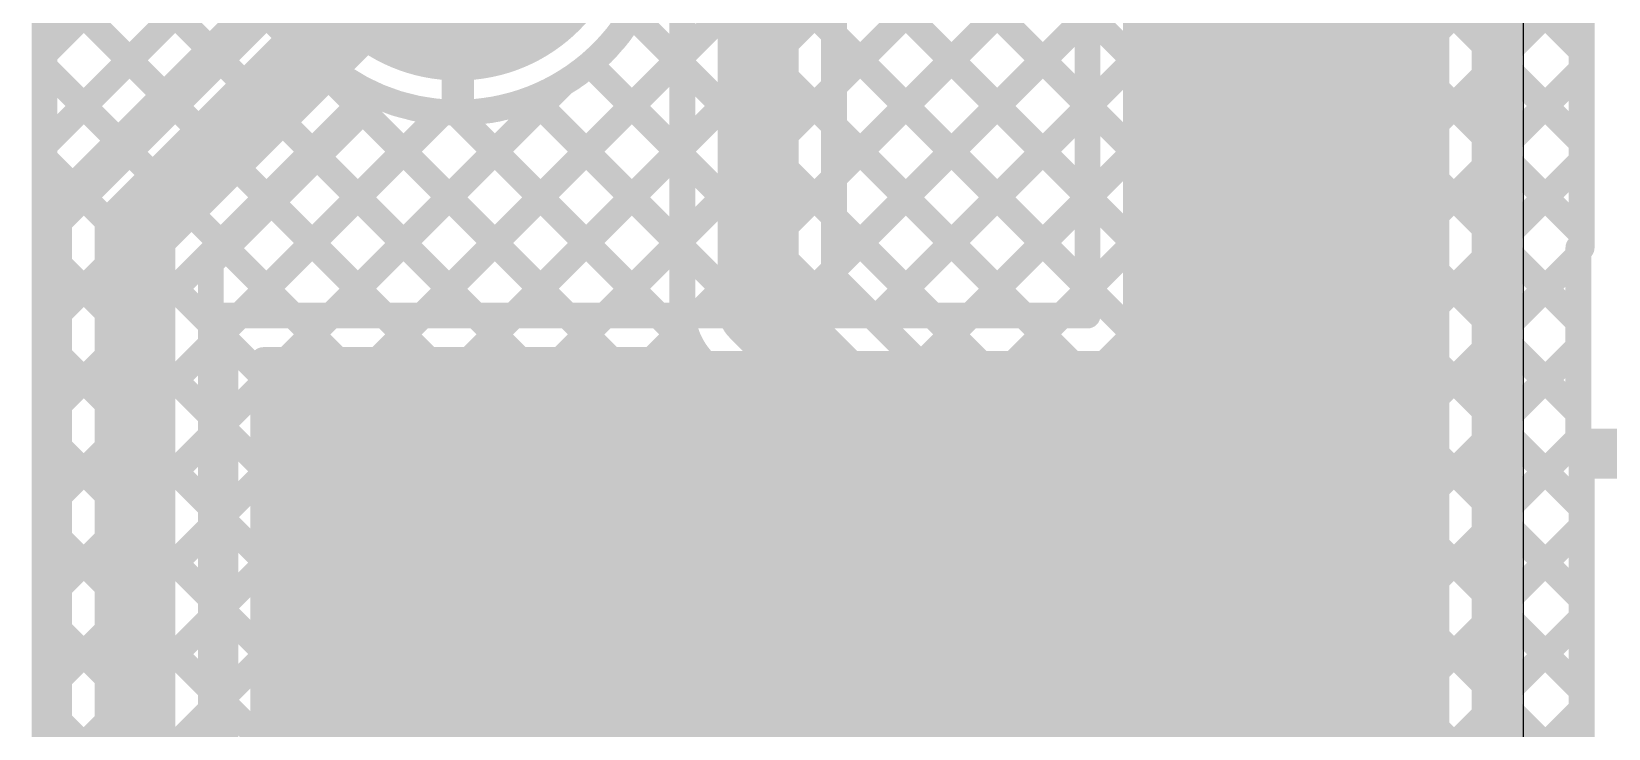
# Model space of a CAD drawing. Header units: millimetres. Extents: x -0.32 to 3.69, y -0.11 to 2.37.
# Drawn here: x -0.03 to 0.4583, y 0.2211 to 0.4369 of the extents above; entities that cross this region are included whole.
import ezdxf

# ---------------------------------------------------------------- set-up
doc = ezdxf.new("R2010")
doc.units = ezdxf.units.MM
doc.header["$MEASUREMENT"] = 0
for name, color, linetype in [('BottomLayer', 5, 'Continuous'), ('BottomSolder', 6, 'Continuous'), ('MultiLayer', 9, 'Continuous'), ('PadHoleLayer', 156, 'Continuous'), ('TopLayer', 1, 'Continuous'), ('TopSolder', 216, 'Continuous')]:
    doc.layers.add(name, color=color, linetype=linetype)

# ---------------------------------------------------------------- blocks, each defined once
blk = doc.blocks.new('TERMINAL_BLOCK_2P__B_49')
at = {"layer": 'BottomLayer'}
blk.add_hatch(color=5, dxfattribs=at).paths.add_polyline_path([(-0.14921, -0.04921), (-0.14921, 0.04921), (-0.05079, 0.04921), (-0.05079, -0.04921)])
h = blk.add_hatch(color=5, dxfattribs=at)
edge = h.paths.add_edge_path()
edge.add_arc((0.1, 0), 0.04921, 0, 360)
at = {"layer": 'BottomSolder'}
blk.add_hatch(color=6, dxfattribs=at).paths.add_polyline_path([(-0.15321, -0.05321), (-0.15321, 0.05321), (-0.04679, 0.05321), (-0.04679, -0.05321)])
h = blk.add_hatch(color=6, dxfattribs=at)
edge = h.paths.add_edge_path()
edge.add_arc((0.1, 0), 0.05321, 0, 360)
at = {"layer": 'MultiLayer'}
blk.add_hatch(color=9, dxfattribs=at).paths.add_polyline_path([(-0.14921, -0.04921), (-0.14921, 0.04921), (-0.05079, 0.04921), (-0.05079, -0.04921)])
h = blk.add_hatch(color=9, dxfattribs=at)
edge = h.paths.add_edge_path()
edge.add_arc((0.1, 0), 0.04921, 0, 360)
at = {"layer": 'PadHoleLayer'}
h = blk.add_hatch(color=156, dxfattribs=at)
edge = h.paths.add_edge_path()
edge.add_arc((-0.1, 0), 0.02756, 0, 360)
h = blk.add_hatch(color=156, dxfattribs=at)
edge = h.paths.add_edge_path()
edge.add_arc((0.1, 0), 0.02756, 0, 360)
at = {"layer": 'TopLayer'}
blk.add_hatch(color=1, dxfattribs=at).paths.add_polyline_path([(-0.14921, -0.04921), (-0.14921, 0.04921), (-0.05079, 0.04921), (-0.05079, -0.04921)])
h = blk.add_hatch(color=1, dxfattribs=at)
edge = h.paths.add_edge_path()
edge.add_arc((0.1, 0), 0.04921, 0, 360)
at = {"layer": 'TopSolder'}
blk.add_hatch(color=216, dxfattribs=at).paths.add_polyline_path([(-0.15321, -0.05321), (-0.15321, 0.05321), (-0.04679, 0.05321), (-0.04679, -0.05321)])
h = blk.add_hatch(color=216, dxfattribs=at)
edge = h.paths.add_edge_path()
edge.add_arc((0.1, 0), 0.05321, 0, 360)

msp = doc.modelspace()

# ---------------------------------------------------------------- hatches: boundary and pattern name
at = {"layer": 'BottomLayer'}
for points in [[(0.308, 0.201), (0.409, 0.201), (0.409, 0.636), (0.308, 0.636)], [(0.041, 0.201), (0.391, 0.201), (0.391, 0.338), (0.041, 0.338)]]:
    msp.add_hatch(color=5, dxfattribs=at).paths.add_polyline_path(points)

# ---------------------------------------------------------------- linework, layer by layer
msp.add_line((0.432, -0.074), (0.432, 0.544), dxfattribs=at)
for points, const_width in [([(-0.026, 0.10629), (-0.026, 1.06777)], 0.008), ([(-0.026, 0.73717), (0.297, 0.41417)], 0.008), ([(-0.026, 0.70889), (0.297, 0.38589)], 0.008), ([(0.297, 0.349), (0.297, 0.647)], 0.008), ([(0.42, 0.19), (0.42, 0.647)], 0.008), ([(0.09101, 0.349), (0.297, 0.55499)], 0.008), ([(0.42767, -0.034), (0.42767, 0.544)], 0.008), ([(0.11929, 0.349), (0.297, 0.52671)], 0.008), ([(-0.026, 0.5109), (0.1359, 0.349)], 0.008), ([(-0.026, 0.42998), (0.04388, 0.49986)], 0.008), ([(0.14758, 0.349), (0.297, 0.49842)], 0.008), ([(0.16299, 0.49161), (0.297, 0.3576)], 0.008), ([(-0.026, 0.48261), (0.10761, 0.349)], 0.008), ([(0.102, 0.41579), (0.102, 0.475)], 0.01), ([(0.17586, 0.349), (0.297, 0.47014)], 0.008), ([(-0.026, 0.4017), (0.0393, 0.46699)], 0.008), ([(0.16394, 0.46238), (0.27732, 0.349)], 0.008), ([(-0.026, 0.45433), (0.07933, 0.349)], 0.008), ([(-0.026, 0.37341), (0.04609, 0.4455)], 0.008), ([(0.15596, 0.44207), (0.24903, 0.349)], 0.008), ([(0.20415, 0.349), (0.297, 0.44185)], 0.008), ([(0.42, 0.43259), (0.42767, 0.42492)], 0.008), ([(0.42, 0.42343), (0.42767, 0.4311)], 0.008), ([(0.42, 0.42343), (0.42767, 0.4311)], 0.008), ([(-0.026, 0.34513), (0.05825, 0.42938)], 0.008), ([(-0.026, 0.42604), (0.05104, 0.349)], 0.008), ([(0.14292, 0.42682), (0.22075, 0.349)], 0.008), ([(-0.026, 0.31684), (0.075, 0.41784)], 0.008), ([(0.06273, 0.349), (0.13452, 0.42079)], 0.008), ([(0.12525, 0.41622), (0.19246, 0.349)], 0.008), ([(0.03444, 0.349), (0.0974, 0.41196)], 0.008), ([(0.10139, 0.41179), (0.16418, 0.349)], 0.008), ([(0.23243, 0.349), (0.297, 0.41357)], 0.008), ([(0.42, 0.40431), (0.42767, 0.39664)], 0.008), ([(0.42, 0.39515), (0.42767, 0.40282)], 0.008), ([(-0.026, 0.39776), (0.03, 0.34176)], 0.008), ([(0.26072, 0.349), (0.297, 0.38528)], 0.008), ([(0.42, 0.37602), (0.42767, 0.36835)], 0.008), ([(0.42, 0.36686), (0.42767, 0.37453)], 0.008), ([(-0.026, 0.36947), (0.03, 0.31347)], 0.008), ([(0.289, 0.349), (0.297, 0.357)], 0.008), ([(0.03, 0.349), (0.297, 0.349)], 0.008), ([(0.03, 0.34456), (0.03444, 0.349)], 0.008), ([(0.03, 0.19), (0.03, 0.349)], 0.008), ([(0.42, 0.34774), (0.42767, 0.34007)], 0.008), ([(-0.026, 0.28856), (0.03, 0.34456)], 0.008), ([(0.42, 0.33858), (0.42767, 0.34625)], 0.008), ([(-0.026, 0.34119), (0.03, 0.28519)], 0.008), ([(0.42, 0.31945), (0.42767, 0.31178)], 0.008), ([(-0.026, 0.26027), (0.03, 0.31627)], 0.008), ([(0.42, 0.31029), (0.42767, 0.31796)], 0.008), ([(-0.026, 0.31291), (0.03, 0.25691)], 0.008), ([(0.42, 0.29117), (0.42767, 0.2835)], 0.008), ([(0.42, 0.28201), (0.42767, 0.28968)], 0.008), ([(-0.026, 0.23199), (0.03, 0.28799)], 0.008), ([(-0.026, 0.28462), (0.03, 0.22862)], 0.008), ([(0.102, 0.275), (0.279, 0.275)], 0.025), ([(-0.026, 0.20371), (0.03, 0.25971)], 0.008), ([(0.42, 0.26289), (0.42767, 0.25521)], 0.008), ([(0.42, 0.25373), (0.42767, 0.2614)], 0.008), ([(-0.026, 0.25634), (0.03, 0.20034)], 0.008), ([(-0.026, 0.17542), (0.03, 0.23142)], 0.008), ([(0.42, 0.2346), (0.42767, 0.22693)], 0.008), ([(0.42, 0.22544), (0.42767, 0.23311)], 0.008), ([(-0.026, 0.22805), (0.23605, -0.034)], 0.008)]:
    msp.add_lwpolyline(points, dxfattribs=dict(at, const_width=const_width))
for points, const_width in [([(0.16521, 0.475, 1), (0.03879, 0.475, 1)], 0.008), ([(0.418, 0.43259, 1), (0.422, 0.43259, 1)], 0.004), ([(0.42567, 0.4311, 1), (0.42967, 0.4311, 1)], 0.004), ([(0.42567, 0.4311, 1), (0.42967, 0.4311, 1)], 0.004), ([(-0.028, 0.42998, 1), (-0.024, 0.42998, 1)], 0.004), ([(-0.028, 0.42604, 1), (-0.024, 0.42604, 1)], 0.004), ([(0.05625, 0.42938, 1), (0.06025, 0.42938, 1)], 0.004), ([(0.14092, 0.42682, 1), (0.14492, 0.42682, 1)], 0.004), ([(0.418, 0.42343, 1), (0.422, 0.42343, 1)], 0.004), ([(0.418, 0.42343, 1), (0.422, 0.42343, 1)], 0.004), ([(0.42567, 0.42492, 1), (0.42967, 0.42492, 1)], 0.004), ([(0.073, 0.41784, 1), (0.077, 0.41784, 1)], 0.004), ([(0.0995, 0.41579, 1), (0.1045, 0.41579, 1)], 0.005), ([(0.12325, 0.41622, 1), (0.12725, 0.41622, 1)], 0.004), ([(0.13252, 0.42079, 1), (0.13652, 0.42079, 1)], 0.004), ([(0.0954, 0.41196, 1), (0.0994, 0.41196, 1)], 0.004), ([(0.09939, 0.41179, 1), (0.10339, 0.41179, 1)], 0.004), ([(0.295, 0.41417, 1), (0.299, 0.41417, 1)], 0.004), ([(0.295, 0.41357, 1), (0.299, 0.41357, 1)], 0.004), ([(-0.028, 0.4017, 1), (-0.024, 0.4017, 1)], 0.004), ([(0.418, 0.40431, 1), (0.422, 0.40431, 1)], 0.004), ([(0.42567, 0.40282, 1), (0.42967, 0.40282, 1)], 0.004), ([(-0.028, 0.39776, 1), (-0.024, 0.39776, 1)], 0.004), ([(0.42567, 0.39664, 1), (0.42967, 0.39664, 1)], 0.004), ([(0.418, 0.39515, 1), (0.422, 0.39515, 1)], 0.004), ([(0.295, 0.38589, 1), (0.299, 0.38589, 1)], 0.004), ([(0.295, 0.38528, 1), (0.299, 0.38528, 1)], 0.004), ([(-0.028, 0.37341, 1), (-0.024, 0.37341, 1)], 0.004), ([(0.418, 0.37602, 1), (0.422, 0.37602, 1)], 0.004), ([(0.42567, 0.37453, 1), (0.42967, 0.37453, 1)], 0.004), ([(-0.028, 0.36947, 1), (-0.024, 0.36947, 1)], 0.004), ([(0.42567, 0.36835, 1), (0.42967, 0.36835, 1)], 0.004), ([(0.418, 0.36686, 1), (0.422, 0.36686, 1)], 0.004), ([(0.295, 0.3576, 1), (0.299, 0.3576, 1)], 0.004), ([(0.295, 0.357, 1), (0.299, 0.357, 1)], 0.004), ([(0.028, 0.349, 1), (0.032, 0.349, 1)], 0.004), ([(0.028, 0.349, 1), (0.032, 0.349, 1)], 0.004), ([(0.03244, 0.349, 1), (0.03644, 0.349, 1)], 0.004), ([(0.03244, 0.349, 1), (0.03644, 0.349, 1)], 0.004), ([(0.04904, 0.349, 1), (0.05304, 0.349, 1)], 0.004), ([(0.06073, 0.349, 1), (0.06473, 0.349, 1)], 0.004), ([(0.07733, 0.349, 1), (0.08133, 0.349, 1)], 0.004), ([(0.08901, 0.349, 1), (0.09301, 0.349, 1)], 0.004), ([(0.10561, 0.349, 1), (0.10961, 0.349, 1)], 0.004), ([(0.11729, 0.349, 1), (0.12129, 0.349, 1)], 0.004), ([(0.1339, 0.349, 1), (0.1379, 0.349, 1)], 0.004), ([(0.14558, 0.349, 1), (0.14958, 0.349, 1)], 0.004), ([(0.16218, 0.349, 1), (0.16618, 0.349, 1)], 0.004), ([(0.17386, 0.349, 1), (0.17786, 0.349, 1)], 0.004), ([(0.19046, 0.349, 1), (0.19446, 0.349, 1)], 0.004), ([(0.20215, 0.349, 1), (0.20615, 0.349, 1)], 0.004), ([(0.21875, 0.349, 1), (0.22275, 0.349, 1)], 0.004), ([(0.23043, 0.349, 1), (0.23443, 0.349, 1)], 0.004), ([(0.24703, 0.349, 1), (0.25103, 0.349, 1)], 0.004), ([(0.25872, 0.349, 1), (0.26272, 0.349, 1)], 0.004), ([(0.27532, 0.349, 1), (0.27932, 0.349, 1)], 0.004), ([(0.287, 0.349, 1), (0.291, 0.349, 1)], 0.004), ([(0.295, 0.349, 1), (0.299, 0.349, 1)], 0.004), ([(0.295, 0.349, 1), (0.299, 0.349, 1)], 0.004), ([(0.418, 0.34774, 1), (0.422, 0.34774, 1)], 0.004), ([(-0.028, 0.34513, 1), (-0.024, 0.34513, 1)], 0.004), ([(0.028, 0.34456, 1), (0.032, 0.34456, 1)], 0.004), ([(0.028, 0.34456, 1), (0.032, 0.34456, 1)], 0.004), ([(0.42567, 0.34625, 1), (0.42967, 0.34625, 1)], 0.004), ([(-0.028, 0.34119, 1), (-0.024, 0.34119, 1)], 0.004), ([(0.028, 0.34176, 1), (0.032, 0.34176, 1)], 0.004), ([(0.418, 0.33858, 1), (0.422, 0.33858, 1)], 0.004), ([(0.42567, 0.34007, 1), (0.42967, 0.34007, 1)], 0.004), ([(0.418, 0.31945, 1), (0.422, 0.31945, 1)], 0.004), ([(-0.028, 0.31684, 1), (-0.024, 0.31684, 1)], 0.004), ([(0.028, 0.31627, 1), (0.032, 0.31627, 1)], 0.004), ([(0.028, 0.31347, 1), (0.032, 0.31347, 1)], 0.004), ([(0.42567, 0.31796, 1), (0.42967, 0.31796, 1)], 0.004), ([(-0.028, 0.31291, 1), (-0.024, 0.31291, 1)], 0.004), ([(0.418, 0.31029, 1), (0.422, 0.31029, 1)], 0.004), ([(0.42567, 0.31178, 1), (0.42967, 0.31178, 1)], 0.004), ([(0.418, 0.29117, 1), (0.422, 0.29117, 1)], 0.004), ([(0.42567, 0.28968, 1), (0.42967, 0.28968, 1)], 0.004), ([(-0.028, 0.28856, 1), (-0.024, 0.28856, 1)], 0.004), ([(-0.028, 0.28462, 1), (-0.024, 0.28462, 1)], 0.004), ([(0.028, 0.28799, 1), (0.032, 0.28799, 1)], 0.004), ([(0.028, 0.28519, 1), (0.032, 0.28519, 1)], 0.004), ([(0.09575, 0.275, 1), (0.10825, 0.275, 1)], 0.0125), ([(0.27275, 0.275, 1), (0.28525, 0.275, 1)], 0.0125), ([(0.418, 0.28201, 1), (0.422, 0.28201, 1)], 0.004), ([(0.42567, 0.2835, 1), (0.42967, 0.2835, 1)], 0.004), ([(-0.028, 0.26027, 1), (-0.024, 0.26027, 1)], 0.004), ([(0.028, 0.25971, 1), (0.032, 0.25971, 1)], 0.004), ([(0.418, 0.26289, 1), (0.422, 0.26289, 1)], 0.004), ([(0.42567, 0.2614, 1), (0.42967, 0.2614, 1)], 0.004), ([(-0.028, 0.25634, 1), (-0.024, 0.25634, 1)], 0.004), ([(0.028, 0.25691, 1), (0.032, 0.25691, 1)], 0.004), ([(0.42567, 0.25521, 1), (0.42967, 0.25521, 1)], 0.004), ([(0.418, 0.25373, 1), (0.422, 0.25373, 1)], 0.004), ([(-0.028, 0.23199, 1), (-0.024, 0.23199, 1)], 0.004), ([(0.028, 0.23142, 1), (0.032, 0.23142, 1)], 0.004), ([(0.418, 0.2346, 1), (0.422, 0.2346, 1)], 0.004), ([(0.42567, 0.23311, 1), (0.42967, 0.23311, 1)], 0.004), ([(-0.028, 0.22805, 1), (-0.024, 0.22805, 1)], 0.004), ([(0.028, 0.22862, 1), (0.032, 0.22862, 1)], 0.004), ([(0.42567, 0.22693, 1), (0.42967, 0.22693, 1)], 0.004), ([(0.418, 0.22544, 1), (0.422, 0.22544, 1)], 0.004)]:
    msp.add_lwpolyline(points, format="xyb", close=True, dxfattribs=dict(at, const_width=const_width))
at = {"layer": 'TopLayer'}
for points, const_width in [([(0.195, 0.351), (0.195, 0.983)], 0.025), ([(0.1715, 0.351), (0.1715, 0.97327)], 0.008), ([(-0.026, 0.10629), (-0.026, 0.909)], 0.008), ([(0.2185, 0.36073), (0.2185, 0.87468)], 0.008), ([(0.2185, 0.66238), (0.45, 0.43088)], 0.008), ([(0.2185, 0.63409), (0.45, 0.40259)], 0.008), ([(0.2185, 0.60581), (0.45, 0.37431)], 0.008), ([(0.2185, 0.57752), (0.449, 0.34702)], 0.008), ([(0.2185, 0.54924), (0.449, 0.31874)], 0.008), ([(0.2185, 0.41992), (0.342, 0.54342)], 0.008), ([(0.2185, 0.39164), (0.36786, 0.541)], 0.008), ([(0.2185, 0.36335), (0.39615, 0.541)], 0.008), ([(0.23133, 0.3479), (0.42443, 0.541)], 0.008), ([(0.24547, 0.33376), (0.45, 0.53828)], 0.008), ([(0.45, 0.37), (0.45, 0.541)], 0.008), ([(0.2185, 0.52095), (0.45, 0.28945)], 0.008), ([(0.25962, 0.31962), (0.45, 0.51)], 0.008), ([(-0.026, 0.42998), (0.04388, 0.49986)], 0.008), ([(0.2185, 0.49267), (0.45, 0.26117)], 0.008), ([(-0.026, 0.48261), (0.02519, 0.43142)], 0.008), ([(0.002, 0.375), (0.102, 0.475)], 0.025), ([(0.27376, 0.30547), (0.45, 0.48172)], 0.008), ([(0.102, 0.41579), (0.102, 0.475)], 0.01), ([(-0.026, 0.4017), (0.0393, 0.46699)], 0.008), ([(0.2185, 0.46439), (0.45, 0.23289)], 0.008), ([(-0.026, 0.45433), (0.01105, 0.41728)], 0.008), ([(0.2879, 0.29133), (0.45, 0.45343)], 0.008), ([(0.2879, 0.29133), (0.45, 0.45343)], 0.008), ([(-0.0146, 0.39163), (0.04389, 0.45012)], 0.008), ([(0.15596, 0.44207), (0.1715, 0.42653)], 0.008), ([(0.2185, 0.4361), (0.45, 0.2046)], 0.008), ([(-0.026, 0.42604), (-0.0031, 0.40314)], 0.008), ([(0.07722, 0.33521), (0.1715, 0.42949)], 0.008), ([(0.14292, 0.42682), (0.1715, 0.39825)], 0.008), ([(0.30204, 0.27719), (0.45, 0.42515)], 0.008), ([(0.0255, 0.36527), (0.07712, 0.41689)], 0.008), ([(0.04894, 0.33521), (0.13452, 0.42079)], 0.008), ([(0.12525, 0.41622), (0.1715, 0.36996)], 0.008), ([(0.0255, 0.34006), (0.0974, 0.41196)], 0.008), ([(0.07256, 0.41233), (0.14968, 0.33521)], 0.008), ([(0.10139, 0.41179), (0.17598, 0.3372)], 0.008), ([(0.2185, 0.40782), (0.45, 0.17632)], 0.008), ([(-0.026, 0.39776), (-0.01703, 0.38879)], 0.008), ([(0.05842, 0.39819), (0.1214, 0.33521)], 0.008), ([(0.10551, 0.33521), (0.1715, 0.40121)], 0.008), ([(0.31619, 0.26305), (0.45, 0.39686)], 0.008), ([(0.002, 0.177), (0.002, 0.375)], 0.025), ([(0.04428, 0.38405), (0.09311, 0.33521)], 0.008), ([(-0.026, 0.37341), (-0.02129, 0.37812)], 0.008), ([(0.2185, 0.37953), (0.52553, 0.0725)], 0.008), ([(-0.0215, 0.177), (-0.0215, 0.375)], 0.008), ([(0.13379, 0.33521), (0.1715, 0.37292)], 0.008), ([(-0.026, 0.36947), (-0.0215, 0.36497)], 0.008), ([(0.03014, 0.3699), (0.06483, 0.33521)], 0.008), ([(0.33033, 0.24891), (0.449, 0.36758)], 0.008), ([(0.449, 0.31), (0.449, 0.37)], 0.008), ([(0.0255, 0.18673), (0.0255, 0.36527)], 0.008), ([(0.195, 0.351), (0.497, 0.049)], 0.025), ([(0.2185, 0.36073), (0.50673, 0.0725)], 0.008), ([(-0.026, 0.34513), (-0.0215, 0.34963)], 0.008), ([(0.0255, 0.34626), (0.04179, 0.32997)], 0.008), ([(0.16208, 0.33521), (0.17219, 0.34533)], 0.008), ([(-0.026, 0.34119), (-0.0215, 0.33669)], 0.008), ([(0.34447, 0.23476), (0.449, 0.33929)], 0.008), ([(0.04179, 0.33521), (0.16221, 0.33521)], 0.008), ([(0.04179, 0.21479), (0.04179, 0.33521)], 0.008), ([(0.16221, 0.21479), (0.16221, 0.33521)], 0.008), ([(0.1784, 0.33437), (0.48037, 0.0324)], 0.008), ([(0.0255, 0.31177), (0.04179, 0.32806)], 0.008), ([(0.16221, 0.30707), (0.18396, 0.32881)], 0.008), ([(-0.026, 0.31684), (-0.0215, 0.32134)], 0.008), ([(0.16221, 0.32268), (0.5134, -0.0285)], 0.008), ([(0.0255, 0.31797), (0.04179, 0.30169)], 0.008), ([(0.16221, 0.27878), (0.1981, 0.31467)], 0.008), ([(-0.026, 0.31291), (-0.0215, 0.30841)], 0.008), ([(0.35861, 0.22062), (0.449, 0.31101)], 0.008), ([(0.449, 0.31), (0.581, 0.31)], 0.008), ([(0.45774, 0.31), (0.46522, 0.30252)], 0.008), ([(0.0255, 0.28349), (0.04179, 0.29978)], 0.008), ([(0.16221, 0.2505), (0.21224, 0.30053)], 0.008), ([(0.45, 0.30252), (0.58045, 0.30252)], 0.008), ([(0.45, 0.15627), (0.45, 0.30252)], 0.008), ([(0.16221, 0.2944), (0.48511, -0.0285)], 0.008), ([(-0.026, 0.28856), (-0.0215, 0.29306)], 0.008), ([(0.0255, 0.28969), (0.04179, 0.2734)], 0.008), ([(-0.026, 0.28462), (-0.0215, 0.28012)], 0.008), ([(0.16221, 0.22221), (0.22638, 0.28638)], 0.008), ([(0.37275, 0.20648), (0.45, 0.28373)], 0.008), ([(0.0255, 0.25521), (0.04179, 0.27149)], 0.008), ([(0.09026, 0.12197), (0.24053, 0.27224)], 0.008), ([(-0.026, 0.26027), (-0.0215, 0.26477)], 0.008), ([(0.16221, 0.26611), (0.45683, -0.0285)], 0.008), ([(0.0255, 0.26141), (0.04179, 0.24512)], 0.008), ([(-0.026, 0.25634), (-0.0215, 0.25184)], 0.008), ([(0.1044, 0.10783), (0.25467, 0.2581)], 0.008), ([(0.1044, 0.10783), (0.25467, 0.2581)], 0.008), ([(0.3869, 0.19234), (0.45, 0.25544)], 0.008), ([(0.0255, 0.22692), (0.04179, 0.24321)], 0.008), ([(0.11854, 0.09369), (0.26881, 0.24396)], 0.008), ([(-0.026, 0.23199), (-0.0215, 0.23649)], 0.008), ([(0.16221, 0.23783), (0.42854, -0.0285)], 0.008), ([(0.0255, 0.23312), (0.04179, 0.21683)], 0.008), ([(-0.026, 0.22805), (-0.0215, 0.22355)], 0.008), ([(0.13269, 0.07955), (0.28295, 0.22981)], 0.008), ([(0.40104, 0.1782), (0.45, 0.22716)], 0.008)]:
    msp.add_lwpolyline(points, dxfattribs=dict(at, const_width=const_width))
at = {"layer": 'TopLayer', "const_width": 0.008}
for points in [[(0.16521, 0.475, -0.538308), (0.07712, 0.41689)], [(-0.0215, 0.375, -0.199188), (-0.0146, 0.39163)], [(-0.0215, 0.375, -0.198912), (-0.01462, 0.39162)], [(0.17838, 0.33438, -0.198912), (0.1715, 0.351)], [(0.1784, 0.33437, -0.199188), (0.1715, 0.351)]]:
    msp.add_lwpolyline(points, format="xyb", dxfattribs=at)
at = {"layer": 'TopLayer'}
for points, const_width in [([(0.2165, 0.4361, 1), (0.2205, 0.4361, 1)], 0.004), ([(0.02319, 0.43142, 1), (0.02719, 0.43142, 1)], 0.004), ([(0.448, 0.43088, 1), (0.452, 0.43088, 1)], 0.004), ([(-0.028, 0.42998, 1), (-0.024, 0.42998, 1)], 0.004), ([(-0.028, 0.42604, 1), (-0.024, 0.42604, 1)], 0.004), ([(0.14092, 0.42682, 1), (0.14492, 0.42682, 1)], 0.004), ([(0.1695, 0.42949, 1), (0.1735, 0.42949, 1)], 0.004), ([(0.1695, 0.42653, 1), (0.1735, 0.42653, 1)], 0.004), ([(0.448, 0.42515, 1), (0.452, 0.42515, 1)], 0.004), ([(0.00905, 0.41728, 1), (0.01305, 0.41728, 1)], 0.004), ([(0.07512, 0.41689, 1), (0.07912, 0.41689, 1)], 0.004), ([(0.07512, 0.41689, 1), (0.07912, 0.41689, 1)], 0.004), ([(0.0995, 0.41579, 1), (0.1045, 0.41579, 1)], 0.005), ([(0.12325, 0.41622, 1), (0.12725, 0.41622, 1)], 0.004), ([(0.13252, 0.42079, 1), (0.13652, 0.42079, 1)], 0.004), ([(0.2165, 0.41992, 1), (0.2205, 0.41992, 1)], 0.004), ([(0.07056, 0.41233, 1), (0.07456, 0.41233, 1)], 0.004), ([(0.0954, 0.41196, 1), (0.0994, 0.41196, 1)], 0.004), ([(0.09939, 0.41179, 1), (0.10339, 0.41179, 1)], 0.004), ([(0.2165, 0.40782, 1), (0.2205, 0.40782, 1)], 0.004), ([(-0.028, 0.4017, 1), (-0.024, 0.4017, 1)], 0.004), ([(-0.0051, 0.40314, 1), (-0.0011, 0.40314, 1)], 0.004), ([(0.448, 0.40259, 1), (0.452, 0.40259, 1)], 0.004), ([(-0.028, 0.39776, 1), (-0.024, 0.39776, 1)], 0.004), ([(0.05642, 0.39819, 1), (0.06042, 0.39819, 1)], 0.004), ([(0.1695, 0.40121, 1), (0.1735, 0.40121, 1)], 0.004), ([(0.1695, 0.39825, 1), (0.1735, 0.39825, 1)], 0.004), ([(0.448, 0.39686, 1), (0.452, 0.39686, 1)], 0.004), ([(-0.01662, 0.39162, 1), (-0.01262, 0.39162, 1)], 0.004), ([(-0.0166, 0.39163, 1), (-0.0126, 0.39163, 1)], 0.004), ([(-0.0166, 0.39163, 1), (-0.0126, 0.39163, 1)], 0.004), ([(0.2165, 0.39164, 1), (0.2205, 0.39164, 1)], 0.004), ([(-0.01903, 0.38879, 1), (-0.01503, 0.38879, 1)], 0.004), ([(-0.00425, 0.375, 1), (0.00825, 0.375, 1)], 0.0125), ([(-0.00425, 0.375, 1), (0.00825, 0.375, 1)], 0.0125), ([(0.04228, 0.38405, 1), (0.04628, 0.38405, 1)], 0.004), ([(-0.02329, 0.37812, 1), (-0.01929, 0.37812, 1)], 0.004), ([(0.2165, 0.37953, 1), (0.2205, 0.37953, 1)], 0.004), ([(-0.028, 0.37341, 1), (-0.024, 0.37341, 1)], 0.004), ([(-0.0235, 0.375, 1), (-0.0195, 0.375, 1)], 0.004), ([(-0.0235, 0.375, 1), (-0.0195, 0.375, 1)], 0.004), ([(-0.0235, 0.375, 1), (-0.0195, 0.375, 1)], 0.004), ([(0.1695, 0.37292, 1), (0.1735, 0.37292, 1)], 0.004), ([(0.448, 0.37431, 1), (0.452, 0.37431, 1)], 0.004), ([(-0.028, 0.36947, 1), (-0.024, 0.36947, 1)], 0.004), ([(0.02814, 0.3699, 1), (0.03214, 0.3699, 1)], 0.004), ([(0.1695, 0.36996, 1), (0.1735, 0.36996, 1)], 0.004), ([(0.447, 0.37, 1), (0.451, 0.37, 1)], 0.004), ([(0.447, 0.36758, 1), (0.451, 0.36758, 1)], 0.004), ([(0.448, 0.37, 1), (0.452, 0.37, 1)], 0.004), ([(-0.0235, 0.36497, 1), (-0.0195, 0.36497, 1)], 0.004), ([(0.0235, 0.36527, 1), (0.0275, 0.36527, 1)], 0.004), ([(0.0235, 0.36527, 1), (0.0275, 0.36527, 1)], 0.004), ([(0.2165, 0.36335, 1), (0.2205, 0.36335, 1)], 0.004), ([(0.18875, 0.351, 1), (0.20125, 0.351, 1)], 0.0125), ([(0.18875, 0.351, 1), (0.20125, 0.351, 1)], 0.0125), ([(0.2165, 0.36073, 1), (0.2205, 0.36073, 1)], 0.004), ([(0.2165, 0.36073, 1), (0.2205, 0.36073, 1)], 0.004), ([(-0.0235, 0.34963, 1), (-0.0195, 0.34963, 1)], 0.004), ([(0.1695, 0.351, 1), (0.1735, 0.351, 1)], 0.004), ([(0.1695, 0.351, 1), (0.1735, 0.351, 1)], 0.004), ([(0.1695, 0.351, 1), (0.1735, 0.351, 1)], 0.004), ([(0.22933, 0.3479, 1), (0.23333, 0.3479, 1)], 0.004), ([(-0.028, 0.34513, 1), (-0.024, 0.34513, 1)], 0.004), ([(0.0235, 0.34626, 1), (0.0275, 0.34626, 1)], 0.004), ([(0.17019, 0.34533, 1), (0.17419, 0.34533, 1)], 0.004), ([(0.447, 0.34702, 1), (0.451, 0.34702, 1)], 0.004), ([(-0.028, 0.34119, 1), (-0.024, 0.34119, 1)], 0.004), ([(0.0235, 0.34006, 1), (0.0275, 0.34006, 1)], 0.004), ([(0.447, 0.33929, 1), (0.451, 0.33929, 1)], 0.004), ([(-0.0235, 0.33669, 1), (-0.0195, 0.33669, 1)], 0.004), ([(0.03979, 0.33521, 1), (0.04379, 0.33521, 1)], 0.004), ([(0.03979, 0.33521, 1), (0.04379, 0.33521, 1)], 0.004), ([(0.04694, 0.33521, 1), (0.05094, 0.33521, 1)], 0.004), ([(0.06283, 0.33521, 1), (0.06683, 0.33521, 1)], 0.004), ([(0.07522, 0.33521, 1), (0.07922, 0.33521, 1)], 0.004), ([(0.09111, 0.33521, 1), (0.09511, 0.33521, 1)], 0.004), ([(0.10351, 0.33521, 1), (0.10751, 0.33521, 1)], 0.004), ([(0.1194, 0.33521, 1), (0.1234, 0.33521, 1)], 0.004), ([(0.13179, 0.33521, 1), (0.13579, 0.33521, 1)], 0.004), ([(0.14768, 0.33521, 1), (0.15168, 0.33521, 1)], 0.004), ([(0.16008, 0.33521, 1), (0.16408, 0.33521, 1)], 0.004), ([(0.16021, 0.33521, 1), (0.16421, 0.33521, 1)], 0.004), ([(0.16021, 0.33521, 1), (0.16421, 0.33521, 1)], 0.004), ([(0.17398, 0.3372, 1), (0.17798, 0.3372, 1)], 0.004), ([(0.17638, 0.33438, 1), (0.18038, 0.33438, 1)], 0.004), ([(0.1764, 0.33437, 1), (0.1804, 0.33437, 1)], 0.004), ([(0.1764, 0.33437, 1), (0.1804, 0.33437, 1)], 0.004), ([(0.24347, 0.33376, 1), (0.24747, 0.33376, 1)], 0.004), ([(0.03979, 0.32997, 1), (0.04379, 0.32997, 1)], 0.004), ([(0.03979, 0.32806, 1), (0.04379, 0.32806, 1)], 0.004), ([(0.18196, 0.32881, 1), (0.18596, 0.32881, 1)], 0.004), ([(-0.0235, 0.32134, 1), (-0.0195, 0.32134, 1)], 0.004), ([(0.16021, 0.32268, 1), (0.16421, 0.32268, 1)], 0.004), ([(0.25762, 0.31962, 1), (0.26162, 0.31962, 1)], 0.004), ([(0.447, 0.31874, 1), (0.451, 0.31874, 1)], 0.004), ([(-0.028, 0.31684, 1), (-0.024, 0.31684, 1)], 0.004), ([(0.0235, 0.31797, 1), (0.0275, 0.31797, 1)], 0.004), ([(0.1961, 0.31467, 1), (0.2001, 0.31467, 1)], 0.004), ([(-0.028, 0.31291, 1), (-0.024, 0.31291, 1)], 0.004), ([(0.0235, 0.31177, 1), (0.0275, 0.31177, 1)], 0.004), ([(0.447, 0.31101, 1), (0.451, 0.31101, 1)], 0.004), ([(0.447, 0.31, 1), (0.451, 0.31, 1)], 0.004), ([(0.447, 0.31, 1), (0.451, 0.31, 1)], 0.004), ([(0.45574, 0.31, 1), (0.45974, 0.31, 1)], 0.004), ([(-0.0235, 0.30841, 1), (-0.0195, 0.30841, 1)], 0.004), ([(0.16021, 0.30707, 1), (0.16421, 0.30707, 1)], 0.004), ([(0.27176, 0.30547, 1), (0.27576, 0.30547, 1)], 0.004), ([(0.03979, 0.30169, 1), (0.04379, 0.30169, 1)], 0.004), ([(0.03979, 0.29978, 1), (0.04379, 0.29978, 1)], 0.004), ([(0.21024, 0.30053, 1), (0.21424, 0.30053, 1)], 0.004), ([(0.448, 0.30252, 1), (0.452, 0.30252, 1)], 0.004), ([(0.448, 0.30252, 1), (0.452, 0.30252, 1)], 0.004), ([(0.16021, 0.2944, 1), (0.16421, 0.2944, 1)], 0.004), ([(-0.0235, 0.29306, 1), (-0.0195, 0.29306, 1)], 0.004), ([(0.0235, 0.28969, 1), (0.0275, 0.28969, 1)], 0.004), ([(0.2859, 0.29133, 1), (0.2899, 0.29133, 1)], 0.004), ([(0.2859, 0.29133, 1), (0.2899, 0.29133, 1)], 0.004), ([(0.448, 0.28945, 1), (0.452, 0.28945, 1)], 0.004), ([(-0.028, 0.28856, 1), (-0.024, 0.28856, 1)], 0.004), ([(-0.028, 0.28462, 1), (-0.024, 0.28462, 1)], 0.004), ([(0.22438, 0.28638, 1), (0.22838, 0.28638, 1)], 0.004), ([(-0.0235, 0.28012, 1), (-0.0195, 0.28012, 1)], 0.004), ([(0.0235, 0.28349, 1), (0.0275, 0.28349, 1)], 0.004), ([(0.448, 0.28373, 1), (0.452, 0.28373, 1)], 0.004), ([(0.16021, 0.27878, 1), (0.16421, 0.27878, 1)], 0.004), ([(0.30004, 0.27719, 1), (0.30404, 0.27719, 1)], 0.004), ([(0.03979, 0.2734, 1), (0.04379, 0.2734, 1)], 0.004), ([(0.03979, 0.27149, 1), (0.04379, 0.27149, 1)], 0.004), ([(0.23853, 0.27224, 1), (0.24253, 0.27224, 1)], 0.004), ([(-0.0235, 0.26477, 1), (-0.0195, 0.26477, 1)], 0.004), ([(0.16021, 0.26611, 1), (0.16421, 0.26611, 1)], 0.004), ([(-0.028, 0.26027, 1), (-0.024, 0.26027, 1)], 0.004), ([(0.0235, 0.26141, 1), (0.0275, 0.26141, 1)], 0.004), ([(0.31419, 0.26305, 1), (0.31819, 0.26305, 1)], 0.004), ([(0.448, 0.26117, 1), (0.452, 0.26117, 1)], 0.004), ([(-0.028, 0.25634, 1), (-0.024, 0.25634, 1)], 0.004), ([(0.0235, 0.25521, 1), (0.0275, 0.25521, 1)], 0.004), ([(0.25267, 0.2581, 1), (0.25667, 0.2581, 1)], 0.004), ([(0.25267, 0.2581, 1), (0.25667, 0.2581, 1)], 0.004), ([(0.448, 0.25544, 1), (0.452, 0.25544, 1)], 0.004), ([(-0.0235, 0.25184, 1), (-0.0195, 0.25184, 1)], 0.004), ([(0.16021, 0.2505, 1), (0.16421, 0.2505, 1)], 0.004), ([(0.03979, 0.24512, 1), (0.04379, 0.24512, 1)], 0.004), ([(0.32833, 0.24891, 1), (0.33233, 0.24891, 1)], 0.004), ([(0.03979, 0.24321, 1), (0.04379, 0.24321, 1)], 0.004), ([(0.26681, 0.24396, 1), (0.27081, 0.24396, 1)], 0.004), ([(-0.0235, 0.23649, 1), (-0.0195, 0.23649, 1)], 0.004), ([(0.16021, 0.23783, 1), (0.16421, 0.23783, 1)], 0.004), ([(-0.028, 0.23199, 1), (-0.024, 0.23199, 1)], 0.004), ([(0.0235, 0.23312, 1), (0.0275, 0.23312, 1)], 0.004), ([(0.34247, 0.23476, 1), (0.34647, 0.23476, 1)], 0.004), ([(0.448, 0.23289, 1), (0.452, 0.23289, 1)], 0.004), ([(-0.028, 0.22805, 1), (-0.024, 0.22805, 1)], 0.004), ([(0.0235, 0.22692, 1), (0.0275, 0.22692, 1)], 0.004), ([(0.28095, 0.22981, 1), (0.28495, 0.22981, 1)], 0.004), ([(0.448, 0.22716, 1), (0.452, 0.22716, 1)], 0.004), ([(-0.0235, 0.22355, 1), (-0.0195, 0.22355, 1)], 0.004), ([(0.16021, 0.22221, 1), (0.16421, 0.22221, 1)], 0.004), ([(0.35661, 0.22062, 1), (0.36061, 0.22062, 1)], 0.004)]:
    msp.add_lwpolyline(points, format="xyb", close=True, dxfattribs=dict(at, const_width=const_width))

# ---------------------------------------------------------------- block references
at = {"rotation": 90}
msp.add_blockref('TERMINAL_BLOCK_2P__B_49', (0.102, 0.375), dxfattribs=at)

doc.saveas('drawing.dxf')
